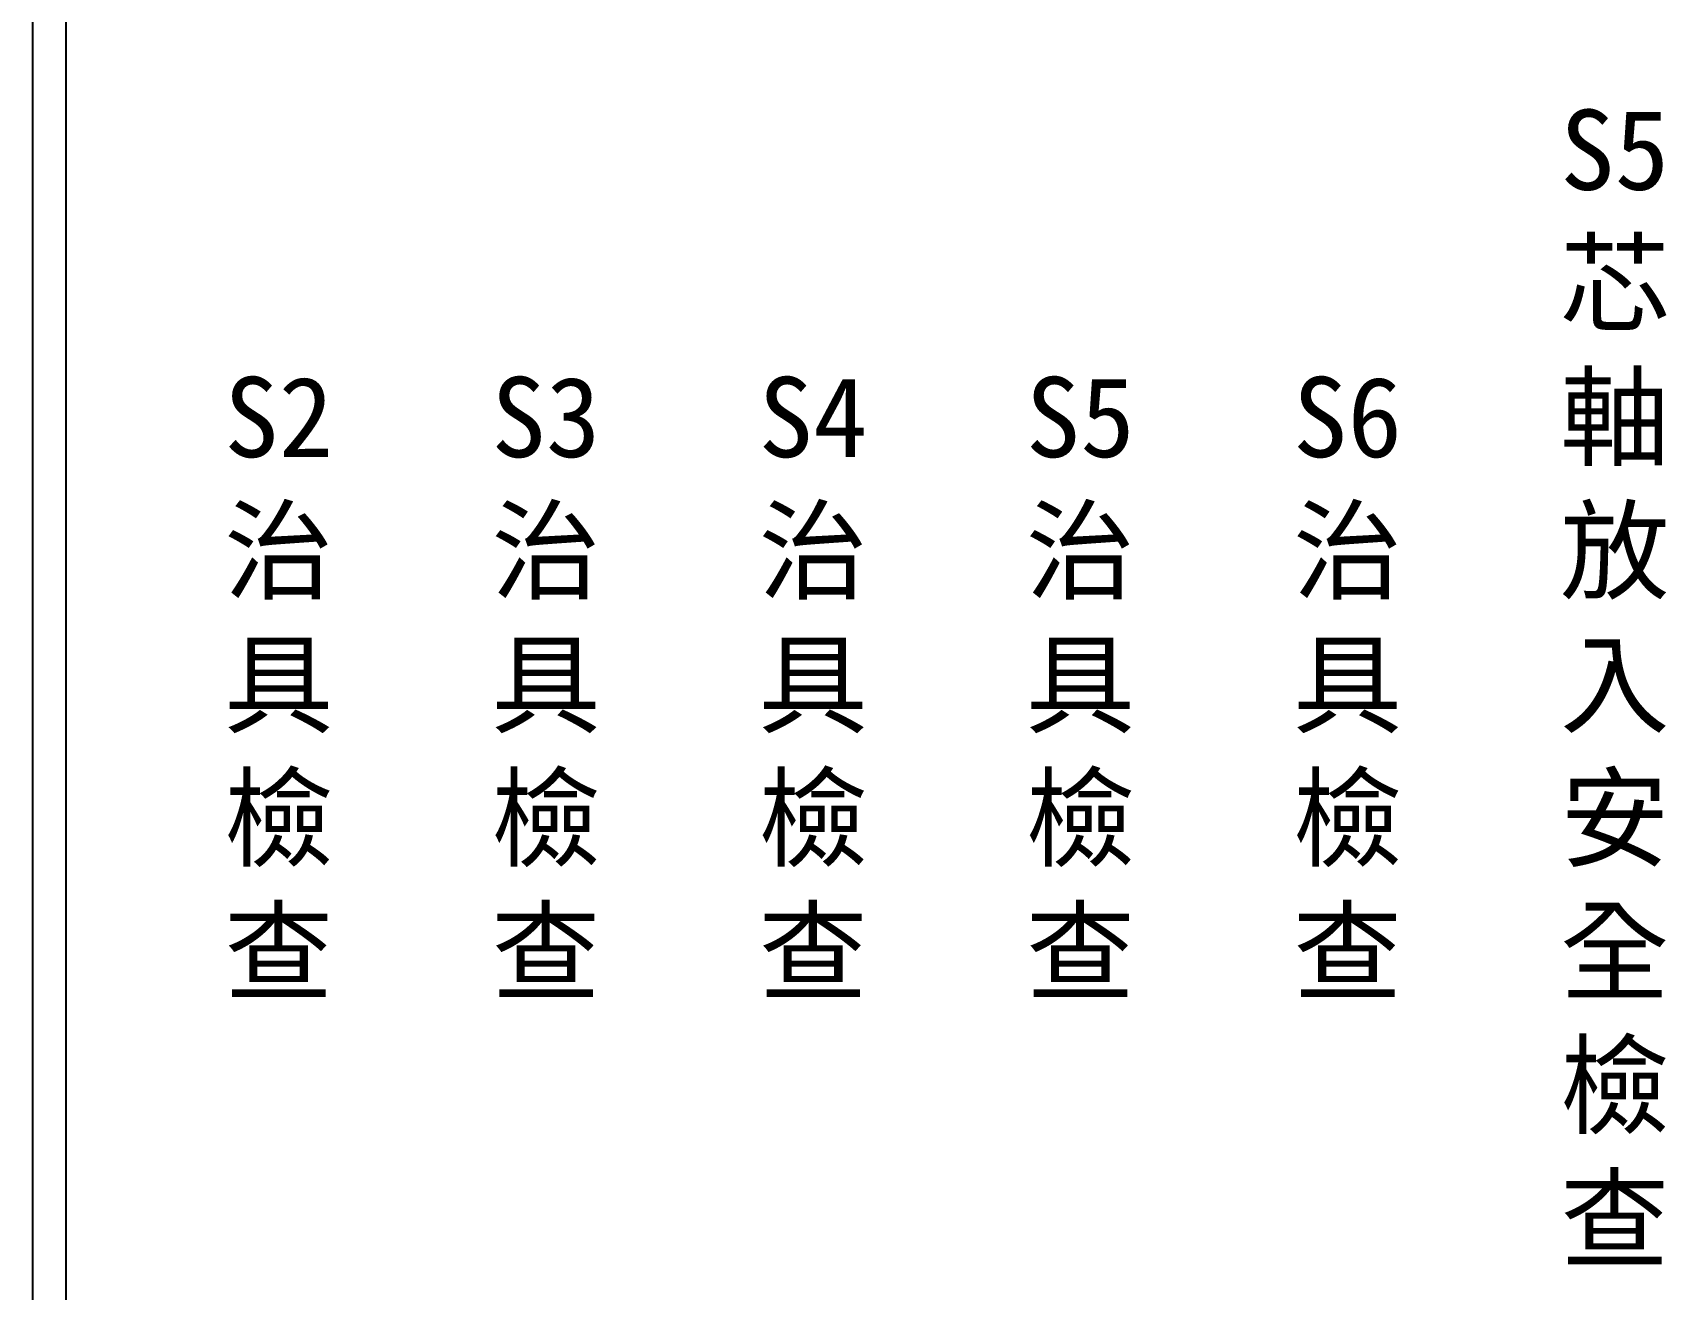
# Model space of a CAD drawing. Extents: x 275 to 562, y 265 to 469.
# Drawn here: x 274.9 to 336, y 311.9 to 358.9 of the extents above; entities that cross this region are included whole.
import ezdxf

# ---------------------------------------------------------------- set-up
doc = ezdxf.new("R2010")
doc.units = 0
doc.layers.add('圖框層', color=7, linetype='CONTINUOUS')
doc.layers.add('標尺寸層', color=3, linetype='CONTINUOUS')
doc.styles.add('CNS', font='romanc.shx', dxfattribs={"bigfont": 'chineset.shx'})

msp = doc.modelspace()

# ---------------------------------------------------------------- linework, layer by layer
at = {"layer": '圖框層', "color": 7}
for p, q in [((274.898, 264.945), (274.898, 468.914)), ((276.148, 266.195), (276.148, 467.665))]:
    msp.add_line(p, q, dxfattribs=at)

# ---------------------------------------------------------------- texts
at = {"layer": '標尺寸層', "color": 7, "char_height": 3, "width": 4.96081, "attachment_point": 5, "style": 'CNS'}
for s, insert in [('{\\fDFKai-SB|b0|i0|c136|p65;S5芯軸放入安全檢查}', (334.107, 334.46)), ('{\\fDFKai-SB|b0|i0|c136|p65;S2治具檢查}', (284.107, 334.46)), ('{\\fDFKai-SB|b0|i0|c136|p65;S3治具檢查}', (294.107, 334.46)), ('{\\fDFKai-SB|b0|i0|c136|p65;S4治具檢查}', (304.107, 334.46)), ('{\\fDFKai-SB|b0|i0|c136|p65;S5治具檢查}', (314.107, 334.46)), ('{\\fDFKai-SB|b0|i0|c136|p65;S6治具檢查}', (324.107, 334.46))]:
    msp.add_mtext(s, dxfattribs=dict(at, insert=insert))

doc.saveas('drawing.dxf')
